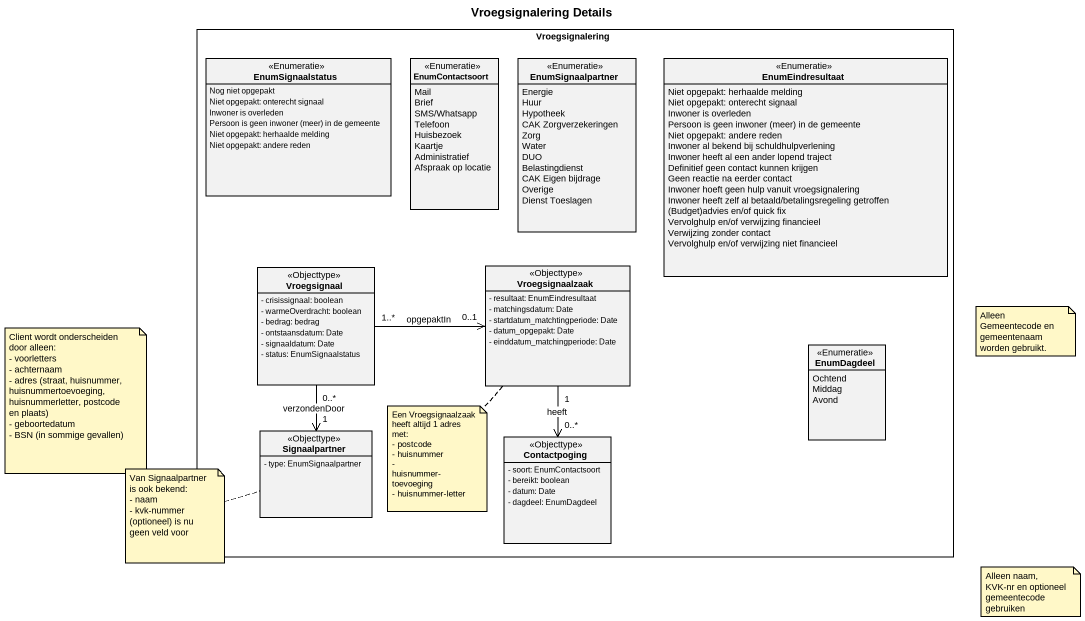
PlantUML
@startuml
title Vroegsignalering Details
hide circle
hide empty members
skinparam classAttributeIconSize 0
rectangle Vroegsignalering {
  enum EnumSignaalstatus <<Enumeratie>> {
    Nog niet opgepakt
    Niet opgepakt: onterecht signaal
    Inwoner is overleden
    {field} Persoon is geen inwoner (meer) in de gemeente
    Niet opgepakt: herhaalde melding
    Niet opgepakt: andere reden
  }
  enum EnumContactsoort <<Enumeratie>> {
    Mail
    Brief
    SMS/Whatsapp
    Telefoon
    Huisbezoek
    Kaartje
    Administratief
    Afspraak op locatie
  }
  enum EnumSignaalpartner <<Enumeratie>> {
    Energie
    Huur
    Hypotheek
    CAK Zorgverzekeringen
    Zorg
    Water
    DUO
    Belastingdienst
    CAK Eigen bijdrage
    Overige
    Dienst Toeslagen
  }
  enum EnumEindresultaat <<Enumeratie>> {
    Niet opgepakt: herhaalde melding
    Niet opgepakt: onterecht signaal
    Inwoner is overleden
    {field} Persoon is geen inwoner (meer) in de gemeente
    Niet opgepakt: andere reden
    Inwoner al bekend bij schuldhulpverlening
    Inwoner heeft al een ander lopend traject
    Definitief geen contact kunnen krijgen
    Geen reactie na eerder contact
    Inwoner hoeft geen hulp vanuit vroegsignalering
    Inwoner heeft zelf al betaald/betalingsregeling getroffen
    {field} (Budget)advies en/of quick fix
    Vervolghulp en/of verwijzing financieel
    Verwijzing zonder contact
    Vervolghulp en/of verwijzing niet financieel
  }
  class Vroegsignaal <<Objecttype>> {
    - crisissignaal: boolean
    - warmeOverdracht: boolean
    - bedrag: bedrag
    - ontstaansdatum: Date
    - signaaldatum: Date
    - status: EnumSignaalstatus
  }
  class Vroegsignaalzaak <<Objecttype>> {
    - resultaat: EnumEindresultaat
    - matchingsdatum: Date
    - startdatum_matchtingperiode: Date
    - datum_opgepakt: Date
    - einddatum_matchingperiode: Date
  }
  enum EnumDagdeel <<Enumeratie>> {
    Ochtend
    Middag
    Avond
  }
  class Signaalpartner <<Objecttype>> {
    - type: EnumSignaalpartner
  }
  class Contactpoging <<Objecttype>> {
    - soort: EnumContactsoort
    - bereikt: boolean
    - datum: Date
    - dagdeel: EnumDagdeel
  }
}
Vroegsignaal "1..*" -right-> "0..1" Vroegsignaalzaak : opgepaktIn
Vroegsignaal "0..*" --> "1" Signaalpartner : verzondenDoor
Vroegsignaalzaak "1" --> "0..*" Contactpoging : heeft
note as N1
  Alleen Gemeentecode en gemeentenaam worden gebruikt.
end note
note as N2
  Client wordt onderscheiden door alleen:
  - voorletters
  - achternaam
  - adres (straat, huisnummer, huisnummertoevoeging, huisnummerletter, postcode en plaats)
  - geboortedatum
  - BSN (in sommige gevallen)
end note
note bottom of Vroegsignaalzaak
  Een Vroegsignaalzaak heeft altijd 1 adres met:
  - postcode
  - huisnummer
  - huisnummer-toevoeging
  - huisnummer-letter
end note
note left of Signaalpartner
  Van Signaalpartner is ook bekend:
  - naam
  - kvk-nummer (optioneel) is nu geen veld voor
end note
note as N5
  Alleen naam, KVK-nr en optioneel gemeentecode gebruiken
end note
@enduml
